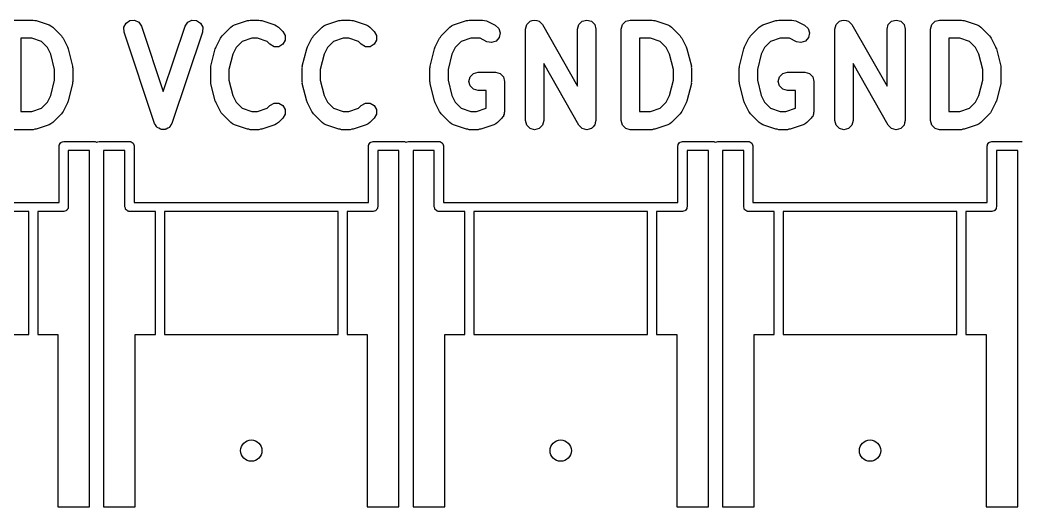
# Model space of a CAD drawing. Extents: x 0.01 to 1.99, y 0.03 to 1.51.
# Drawn here: x 0.76 to 1.407, y 0.394 to 0.708 of the extents above; entities that cross this region are included whole.
import ezdxf

# ---------------------------------------------------------------- set-up
doc = ezdxf.new("R2010")
doc.units = 0
doc.header["$MEASUREMENT"] = 0
doc.layers.add('BLACK', color=7, linetype='CONTINUOUS')

msp = doc.modelspace()

# ---------------------------------------------------------------- linework, layer by layer
at = {"layer": 'BLACK', "linetype": 'CONTINUOUS'}
for p, q in [((0.75499, 0.70825), (0.76906, 0.70825)), ((0.76906, 0.70825), (0.76997, 0.70801)), ((0.76997, 0.70801), (0.77092, 0.70795)), ((0.77092, 0.70795), (0.77936, 0.70514)), ((0.77936, 0.70514), (0.78049, 0.70439)), ((0.82761, 0.70353), (0.82898, 0.70627)), ((0.82898, 0.70627), (0.83153, 0.70795)), ((0.83153, 0.70795), (0.83458, 0.70813)), ((0.83458, 0.70813), (0.83731, 0.70677)), ((0.83731, 0.70677), (0.839, 0.70422)), ((0.86716, 0.70422), (0.86885, 0.70677)), ((0.86885, 0.70677), (0.87158, 0.70813)), ((0.87158, 0.70813), (0.87463, 0.70795)), ((0.87463, 0.70795), (0.87718, 0.70627)), ((0.87718, 0.70627), (0.87855, 0.70353)), ((0.89789, 0.70439), (0.89902, 0.70514)), ((0.89902, 0.70514), (0.90746, 0.70795)), ((0.90746, 0.70795), (0.9084, 0.70801)), ((0.9084, 0.70801), (0.90932, 0.70825)), ((0.90932, 0.70825), (0.91495, 0.70825)), ((0.91495, 0.70825), (0.91587, 0.70801)), ((0.91587, 0.70801), (0.91681, 0.70795)), ((0.91681, 0.70795), (0.92525, 0.70514)), ((0.92525, 0.70514), (0.92638, 0.70439)), ((0.95694, 0.70439), (0.95807, 0.70514)), ((0.95807, 0.70514), (0.96651, 0.70795)), ((0.96651, 0.70795), (0.96746, 0.70801)), ((0.96746, 0.70801), (0.96838, 0.70825)), ((0.96838, 0.70825), (0.974, 0.70825)), ((0.974, 0.70825), (0.97492, 0.70801)), ((0.97492, 0.70801), (0.97587, 0.70795)), ((0.97587, 0.70795), (0.98431, 0.70514)), ((0.98431, 0.70514), (0.98544, 0.70439)), ((1.03951, 0.70439), (1.04064, 0.70514)), ((1.04064, 0.70514), (1.04908, 0.70795)), ((1.04908, 0.70795), (1.05003, 0.70801)), ((1.05003, 0.70801), (1.05094, 0.70825)), ((1.05094, 0.70825), (1.05938, 0.70825)), ((1.05938, 0.70825), (1.06069, 0.7079)), ((1.06069, 0.7079), (1.06202, 0.70763)), ((1.06202, 0.70763), (1.06765, 0.70482)), ((1.06765, 0.70482), (1.06993, 0.70279)), ((1.08762, 0.70384), (1.08801, 0.7053)), ((1.08801, 0.7053), (1.08802, 0.70531)), ((1.08802, 0.70531), (1.08803, 0.70532)), ((1.08803, 0.70532), (1.0891, 0.70639)), ((1.0891, 0.70639), (1.09017, 0.70746)), ((1.09017, 0.70746), (1.09019, 0.70747)), ((1.09019, 0.70747), (1.0902, 0.70748)), ((1.0902, 0.70748), (1.09166, 0.70786)), ((1.09166, 0.70786), (1.09313, 0.70825)), ((1.09313, 0.70825), (1.09314, 0.70825)), ((1.09314, 0.70825), (1.09315, 0.70825)), ((1.09315, 0.70825), (1.09462, 0.70785)), ((1.09462, 0.70785), (1.09608, 0.70746)), ((1.09608, 0.70746), (1.09609, 0.70745)), ((1.09609, 0.70745), (1.0961, 0.70745)), ((1.0961, 0.70745), (1.09717, 0.70637)), ((1.09717, 0.70637), (1.09824, 0.7053)), ((1.09824, 0.7053), (1.09824, 0.70529)), ((1.09824, 0.70529), (1.09825, 0.70528)), ((1.09825, 0.70528), (1.12097, 0.66553)), ((1.12097, 0.70235), (1.12176, 0.7053)), ((1.12176, 0.7053), (1.12392, 0.70746)), ((1.12392, 0.70746), (1.12687, 0.70825)), ((1.12687, 0.70825), (1.12983, 0.70746)), ((1.12983, 0.70746), (1.13199, 0.7053)), ((1.13199, 0.7053), (1.13278, 0.70235)), ((1.14909, 0.70235), (1.14988, 0.7053)), ((1.14988, 0.7053), (1.15204, 0.70746)), ((1.15204, 0.70746), (1.15499, 0.70825)), ((1.15499, 0.70825), (1.16906, 0.70825)), ((1.16906, 0.70825), (1.16997, 0.70801)), ((1.16997, 0.70801), (1.17092, 0.70795)), ((1.17092, 0.70795), (1.17936, 0.70514)), ((1.17936, 0.70514), (1.18049, 0.70439)), ((1.23951, 0.70439), (1.24064, 0.70514)), ((1.24064, 0.70514), (1.24908, 0.70795)), ((1.24908, 0.70795), (1.25003, 0.70801)), ((1.25003, 0.70801), (1.25094, 0.70825)), ((1.25094, 0.70825), (1.25938, 0.70825)), ((1.25938, 0.70825), (1.26069, 0.7079)), ((1.26069, 0.7079), (1.26202, 0.70763)), ((1.26202, 0.70763), (1.26765, 0.70482)), ((1.26765, 0.70482), (1.26993, 0.70279)), ((1.28762, 0.70384), (1.28801, 0.7053)), ((1.28801, 0.7053), (1.28802, 0.70531)), ((1.28802, 0.70531), (1.28803, 0.70532)), ((1.28803, 0.70532), (1.2891, 0.70639)), ((1.2891, 0.70639), (1.29017, 0.70746)), ((1.29017, 0.70746), (1.29019, 0.70747)), ((1.29019, 0.70747), (1.2902, 0.70748)), ((1.2902, 0.70748), (1.29166, 0.70786)), ((1.29166, 0.70786), (1.29313, 0.70825)), ((1.29313, 0.70825), (1.29314, 0.70825)), ((1.29314, 0.70825), (1.29315, 0.70825)), ((1.29315, 0.70825), (1.29462, 0.70785)), ((1.29462, 0.70785), (1.29608, 0.70746)), ((1.29608, 0.70746), (1.29609, 0.70745)), ((1.29609, 0.70745), (1.2961, 0.70745)), ((1.2961, 0.70745), (1.29717, 0.70637)), ((1.29717, 0.70637), (1.29824, 0.7053)), ((1.29824, 0.7053), (1.29824, 0.70529)), ((1.29824, 0.70529), (1.29825, 0.70528)), ((1.29825, 0.70528), (1.32097, 0.66553)), ((1.32097, 0.70235), (1.32176, 0.7053)), ((1.32176, 0.7053), (1.32392, 0.70746)), ((1.32392, 0.70746), (1.32687, 0.70825)), ((1.32687, 0.70825), (1.32983, 0.70746)), ((1.32983, 0.70746), (1.33199, 0.7053)), ((1.33199, 0.7053), (1.33278, 0.70235)), ((1.34909, 0.70235), (1.34988, 0.7053)), ((1.34988, 0.7053), (1.35204, 0.70746)), ((1.35204, 0.70746), (1.35499, 0.70825)), ((1.35499, 0.70825), (1.36906, 0.70825)), ((1.36906, 0.70825), (1.36997, 0.70801)), ((1.36997, 0.70801), (1.37092, 0.70795)), ((1.37092, 0.70795), (1.37936, 0.70514)), ((1.37936, 0.70514), (1.38049, 0.70439)), ((0.78049, 0.70439), (0.78167, 0.70371)), ((0.78167, 0.70371), (0.78729, 0.69809)), ((0.82779, 0.70048), (0.82761, 0.70353)), ((0.84748, 0.64143), (0.82779, 0.70048)), ((0.839, 0.70422), (0.85308, 0.66197)), ((0.85308, 0.66197), (0.86716, 0.70422)), ((0.87837, 0.70048), (0.85868, 0.64143)), ((0.87855, 0.70353), (0.87837, 0.70048)), ((0.89109, 0.69809), (0.89671, 0.70371)), ((0.89671, 0.70371), (0.89789, 0.70439)), ((0.92638, 0.70439), (0.92756, 0.70371)), ((0.92756, 0.70371), (0.93037, 0.7009)), ((0.93037, 0.7009), (0.9319, 0.69825)), ((0.9319, 0.69825), (0.9319, 0.6952)), ((0.95014, 0.69809), (0.95577, 0.70371)), ((0.95577, 0.70371), (0.95694, 0.70439)), ((0.98544, 0.70439), (0.98661, 0.70371)), ((0.98661, 0.70371), (0.98943, 0.7009)), ((0.98943, 0.7009), (0.99095, 0.69825)), ((0.99095, 0.69825), (0.99095, 0.6952)), ((1.03271, 0.69809), (1.03833, 0.70371)), ((1.03833, 0.70371), (1.03951, 0.70439)), ((1.06993, 0.70279), (1.0709, 0.69989)), ((1.0709, 0.69989), (1.07029, 0.6969)), ((1.08722, 0.70238), (1.08762, 0.70384)), ((1.08723, 0.70236), (1.08722, 0.70238)), ((1.08722, 0.70235), (1.08723, 0.70236)), ((1.08722, 0.64329), (1.08722, 0.70235)), ((1.12097, 0.66553), (1.12097, 0.70235)), ((1.13278, 0.70235), (1.13278, 0.64329)), ((1.14909, 0.64329), (1.14909, 0.70235)), ((1.18049, 0.70439), (1.18167, 0.70371)), ((1.18167, 0.70371), (1.18729, 0.69809)), ((1.23271, 0.69809), (1.23833, 0.70371)), ((1.23833, 0.70371), (1.23951, 0.70439)), ((1.26993, 0.70279), (1.2709, 0.69989)), ((1.2709, 0.69989), (1.27029, 0.6969)), ((1.28722, 0.70238), (1.28762, 0.70384)), ((1.28723, 0.70236), (1.28722, 0.70238)), ((1.28722, 0.70235), (1.28723, 0.70236)), ((1.28722, 0.64329), (1.28722, 0.70235)), ((1.32097, 0.66553), (1.32097, 0.70235)), ((1.33278, 0.70235), (1.33278, 0.64329)), ((1.34909, 0.64329), (1.34909, 0.70235)), ((1.38049, 0.70439), (1.38167, 0.70371)), ((1.38167, 0.70371), (1.38729, 0.69809)), ((0.7681, 0.69644), (0.7609, 0.69644)), ((0.7609, 0.69644), (0.7609, 0.6492)), ((0.7743, 0.69438), (0.7681, 0.69644)), ((0.77826, 0.69041), (0.7743, 0.69438)), ((0.78729, 0.69809), (0.78777, 0.69727)), ((0.78777, 0.69727), (0.7884, 0.69655)), ((0.7884, 0.69655), (0.79121, 0.69093)), ((0.88717, 0.69093), (0.88998, 0.69655)), ((0.88998, 0.69655), (0.89061, 0.69727)), ((0.89061, 0.69727), (0.89109, 0.69809)), ((0.90408, 0.69438), (0.90012, 0.69041)), ((0.91028, 0.69644), (0.90408, 0.69438)), ((0.91399, 0.69644), (0.91028, 0.69644)), ((0.92019, 0.69438), (0.91399, 0.69644)), ((0.92202, 0.69255), (0.92019, 0.69438)), ((0.92467, 0.69102), (0.92202, 0.69255)), ((0.93037, 0.69255), (0.92772, 0.69102)), ((0.9319, 0.6952), (0.93037, 0.69255)), ((0.94622, 0.69093), (0.94903, 0.69655)), ((0.94903, 0.69655), (0.94967, 0.69727)), ((0.94967, 0.69727), (0.95014, 0.69809)), ((0.96313, 0.69438), (0.95917, 0.69041)), ((0.96934, 0.69644), (0.96313, 0.69438)), ((0.97304, 0.69644), (0.96934, 0.69644)), ((0.97925, 0.69438), (0.97304, 0.69644)), ((0.98107, 0.69255), (0.97925, 0.69438)), ((0.98372, 0.69102), (0.98107, 0.69255)), ((0.98943, 0.69255), (0.98678, 0.69102)), ((0.99095, 0.6952), (0.98943, 0.69255)), ((1.02879, 0.69093), (1.0316, 0.69655)), ((1.0316, 0.69655), (1.03223, 0.69727)), ((1.03223, 0.69727), (1.03271, 0.69809)), ((1.0457, 0.69438), (1.04174, 0.69041)), ((1.0519, 0.69644), (1.0457, 0.69438)), ((1.05799, 0.69644), (1.0519, 0.69644)), ((1.06236, 0.69426), (1.05799, 0.69644)), ((1.06536, 0.69364), (1.06236, 0.69426)), ((1.06826, 0.69461), (1.06536, 0.69364)), ((1.07029, 0.6969), (1.06826, 0.69461)), ((1.1681, 0.69644), (1.1609, 0.69644)), ((1.1609, 0.69644), (1.1609, 0.6492)), ((1.1743, 0.69438), (1.1681, 0.69644)), ((1.17826, 0.69041), (1.1743, 0.69438)), ((1.18729, 0.69809), (1.18777, 0.69727)), ((1.18777, 0.69727), (1.1884, 0.69655)), ((1.1884, 0.69655), (1.19121, 0.69093)), ((1.22879, 0.69093), (1.2316, 0.69655)), ((1.2316, 0.69655), (1.23223, 0.69727)), ((1.23223, 0.69727), (1.23271, 0.69809)), ((1.2457, 0.69438), (1.24174, 0.69041)), ((1.2519, 0.69644), (1.2457, 0.69438)), ((1.25799, 0.69644), (1.2519, 0.69644)), ((1.26236, 0.69426), (1.25799, 0.69644)), ((1.26536, 0.69364), (1.26236, 0.69426)), ((1.26826, 0.69461), (1.26536, 0.69364)), ((1.27029, 0.6969), (1.26826, 0.69461)), ((1.3681, 0.69644), (1.3609, 0.69644)), ((1.3609, 0.69644), (1.3609, 0.6492)), ((1.3743, 0.69438), (1.3681, 0.69644)), ((1.37826, 0.69041), (1.3743, 0.69438)), ((1.38729, 0.69809), (1.38777, 0.69727)), ((1.38777, 0.69727), (1.3884, 0.69655)), ((1.3884, 0.69655), (1.39121, 0.69093)), ((0.78036, 0.68623), (0.77826, 0.69041)), ((0.78283, 0.67631), (0.78036, 0.68623)), ((0.79121, 0.69093), (0.79134, 0.69029)), ((0.79134, 0.69029), (0.79166, 0.68972)), ((0.79166, 0.68972), (0.79447, 0.67847)), ((0.88391, 0.67847), (0.88672, 0.68972)), ((0.88672, 0.68972), (0.88704, 0.69029)), ((0.88704, 0.69029), (0.88717, 0.69093)), ((0.89802, 0.68623), (0.89554, 0.67631)), ((0.90012, 0.69041), (0.89802, 0.68623)), ((0.92772, 0.69102), (0.92467, 0.69102)), ((0.94296, 0.67847), (0.94578, 0.68972)), ((0.94578, 0.68972), (0.94609, 0.69029)), ((0.94609, 0.69029), (0.94622, 0.69093)), ((0.95708, 0.68623), (0.9546, 0.67631)), ((0.95917, 0.69041), (0.95708, 0.68623)), ((0.98678, 0.69102), (0.98372, 0.69102)), ((1.02553, 0.67847), (1.02834, 0.68972)), ((1.02834, 0.68972), (1.02866, 0.69029)), ((1.02866, 0.69029), (1.02879, 0.69093)), ((1.03964, 0.68623), (1.03717, 0.67631)), ((1.04174, 0.69041), (1.03964, 0.68623)), ((1.18036, 0.68623), (1.17826, 0.69041)), ((1.18283, 0.67631), (1.18036, 0.68623)), ((1.19121, 0.69093), (1.19134, 0.69029)), ((1.19134, 0.69029), (1.19166, 0.68972)), ((1.19166, 0.68972), (1.19447, 0.67847)), ((1.22553, 0.67847), (1.22834, 0.68972)), ((1.22834, 0.68972), (1.22866, 0.69029)), ((1.22866, 0.69029), (1.22879, 0.69093)), ((1.23964, 0.68623), (1.23717, 0.67631)), ((1.24174, 0.69041), (1.23964, 0.68623)), ((1.38036, 0.68623), (1.37826, 0.69041)), ((1.38283, 0.67631), (1.38036, 0.68623)), ((1.39121, 0.69093), (1.39134, 0.69029)), ((1.39134, 0.69029), (1.39166, 0.68972)), ((1.39166, 0.68972), (1.39447, 0.67847)), ((1.12175, 0.64036), (1.09903, 0.68011)), ((1.09903, 0.68011), (1.09903, 0.64329)), ((1.32175, 0.64036), (1.29903, 0.68011)), ((1.29903, 0.68011), (1.29903, 0.64329)), ((0.78283, 0.66933), (0.78283, 0.67631)), ((0.79447, 0.67847), (0.79446, 0.67774)), ((0.79446, 0.67774), (0.79465, 0.67704)), ((0.79465, 0.67704), (0.79465, 0.6686)), ((0.88373, 0.67704), (0.88392, 0.67774)), ((0.88373, 0.6686), (0.88373, 0.67704)), ((0.88392, 0.67774), (0.88391, 0.67847)), ((0.89554, 0.67631), (0.89554, 0.66933)), ((0.94279, 0.67704), (0.94298, 0.67774)), ((0.94279, 0.6686), (0.94279, 0.67704)), ((0.94298, 0.67774), (0.94296, 0.67847)), ((0.9546, 0.67631), (0.9546, 0.66933)), ((1.02535, 0.67704), (1.02554, 0.67774)), ((1.02535, 0.6686), (1.02535, 0.67704)), ((1.02554, 0.67774), (1.02553, 0.67847)), ((1.03717, 0.67631), (1.03717, 0.66933)), ((1.05145, 0.67156), (1.05362, 0.67372)), ((1.05362, 0.67372), (1.05657, 0.67451)), ((1.05657, 0.67451), (1.06782, 0.67451)), ((1.06782, 0.67451), (1.07077, 0.67372)), ((1.07077, 0.67372), (1.07293, 0.67156)), ((1.18283, 0.66933), (1.18283, 0.67631)), ((1.19447, 0.67847), (1.19446, 0.67774)), ((1.19446, 0.67774), (1.19465, 0.67704)), ((1.19465, 0.67704), (1.19465, 0.6686)), ((1.22535, 0.67704), (1.22554, 0.67774)), ((1.22535, 0.6686), (1.22535, 0.67704)), ((1.22554, 0.67774), (1.22553, 0.67847)), ((1.23717, 0.67631), (1.23717, 0.66933)), ((1.25145, 0.67156), (1.25362, 0.67372)), ((1.25362, 0.67372), (1.25657, 0.67451)), ((1.25657, 0.67451), (1.26782, 0.67451)), ((1.26782, 0.67451), (1.27077, 0.67372)), ((1.27077, 0.67372), (1.27293, 0.67156)), ((1.38283, 0.66933), (1.38283, 0.67631)), ((1.39447, 0.67847), (1.39446, 0.67774)), ((1.39446, 0.67774), (1.39465, 0.67704)), ((1.39465, 0.67704), (1.39465, 0.6686)), ((0.78036, 0.65942), (0.78283, 0.66933)), ((0.79447, 0.66717), (0.79166, 0.65592)), ((0.79465, 0.6686), (0.79446, 0.6679)), ((0.79446, 0.6679), (0.79447, 0.66717)), ((0.88392, 0.6679), (0.88373, 0.6686)), ((0.88391, 0.66717), (0.88392, 0.6679)), ((0.88672, 0.65592), (0.88391, 0.66717)), ((0.89554, 0.66933), (0.89802, 0.65942)), ((0.94298, 0.6679), (0.94279, 0.6686)), ((0.94296, 0.66717), (0.94298, 0.6679)), ((0.94578, 0.65592), (0.94296, 0.66717)), ((0.9546, 0.66933), (0.95708, 0.65942)), ((1.02554, 0.6679), (1.02535, 0.6686)), ((1.02553, 0.66717), (1.02554, 0.6679)), ((1.02834, 0.65592), (1.02553, 0.66717)), ((1.03717, 0.66933), (1.03964, 0.65942)), ((1.05066, 0.6686), (1.05145, 0.67156)), ((1.05145, 0.66565), (1.05066, 0.6686)), ((1.07293, 0.67156), (1.07372, 0.6686)), ((1.07372, 0.6686), (1.07372, 0.64892)), ((1.18036, 0.65942), (1.18283, 0.66933)), ((1.19447, 0.66717), (1.19166, 0.65592)), ((1.19465, 0.6686), (1.19446, 0.6679)), ((1.19446, 0.6679), (1.19447, 0.66717)), ((1.22554, 0.6679), (1.22535, 0.6686)), ((1.22553, 0.66717), (1.22554, 0.6679)), ((1.22834, 0.65592), (1.22553, 0.66717)), ((1.23717, 0.66933), (1.23964, 0.65942)), ((1.25066, 0.6686), (1.25145, 0.67156)), ((1.25145, 0.66565), (1.25066, 0.6686)), ((1.27293, 0.67156), (1.27372, 0.6686)), ((1.27372, 0.6686), (1.27372, 0.64892)), ((1.38036, 0.65942), (1.38283, 0.66933)), ((1.39447, 0.66717), (1.39166, 0.65592)), ((1.39465, 0.6686), (1.39446, 0.6679)), ((1.39446, 0.6679), (1.39447, 0.66717)), ((1.05362, 0.66349), (1.05145, 0.66565)), ((1.05657, 0.6627), (1.05362, 0.66349)), ((1.06191, 0.6627), (1.05657, 0.6627)), ((1.06191, 0.65136), (1.06191, 0.6627)), ((1.25362, 0.66349), (1.25145, 0.66565)), ((1.25657, 0.6627), (1.25362, 0.66349)), ((1.26191, 0.6627), (1.25657, 0.6627)), ((1.26191, 0.65136), (1.26191, 0.6627)), ((0.7743, 0.65127), (0.77826, 0.65523)), ((0.77826, 0.65523), (0.78036, 0.65942)), ((0.79121, 0.65471), (0.7884, 0.64909)), ((0.79134, 0.65535), (0.79121, 0.65471)), ((0.79166, 0.65592), (0.79134, 0.65535)), ((0.88704, 0.65535), (0.88672, 0.65592)), ((0.88717, 0.65471), (0.88704, 0.65535)), ((0.88998, 0.64909), (0.88717, 0.65471)), ((0.89802, 0.65942), (0.90012, 0.65523)), ((0.90012, 0.65523), (0.90408, 0.65127)), ((0.92019, 0.65127), (0.92202, 0.65309)), ((0.92202, 0.65309), (0.92467, 0.65462)), ((0.92467, 0.65462), (0.92772, 0.65462)), ((0.92772, 0.65462), (0.93037, 0.65309)), ((0.93037, 0.65309), (0.9319, 0.65045)), ((0.94609, 0.65535), (0.94578, 0.65592)), ((0.94622, 0.65471), (0.94609, 0.65535)), ((0.94903, 0.64909), (0.94622, 0.65471)), ((0.95708, 0.65942), (0.95917, 0.65523)), ((0.95917, 0.65523), (0.96313, 0.65127)), ((0.97925, 0.65127), (0.98107, 0.65309)), ((0.98107, 0.65309), (0.98372, 0.65462)), ((0.98372, 0.65462), (0.98678, 0.65462)), ((0.98678, 0.65462), (0.98943, 0.65309)), ((0.98943, 0.65309), (0.99095, 0.65045)), ((1.02866, 0.65535), (1.02834, 0.65592)), ((1.02879, 0.65471), (1.02866, 0.65535)), ((1.0316, 0.64909), (1.02879, 0.65471)), ((1.03964, 0.65942), (1.04174, 0.65523)), ((1.04174, 0.65523), (1.0457, 0.65127)), ((1.1743, 0.65127), (1.17826, 0.65523)), ((1.17826, 0.65523), (1.18036, 0.65942)), ((1.19121, 0.65471), (1.1884, 0.64909)), ((1.19134, 0.65535), (1.19121, 0.65471)), ((1.19166, 0.65592), (1.19134, 0.65535)), ((1.22866, 0.65535), (1.22834, 0.65592)), ((1.22879, 0.65471), (1.22866, 0.65535)), ((1.2316, 0.64909), (1.22879, 0.65471)), ((1.23964, 0.65942), (1.24174, 0.65523)), ((1.24174, 0.65523), (1.2457, 0.65127)), ((1.3743, 0.65127), (1.37826, 0.65523)), ((1.37826, 0.65523), (1.38036, 0.65942)), ((1.39121, 0.65471), (1.3884, 0.64909)), ((1.39134, 0.65535), (1.39121, 0.65471)), ((1.39166, 0.65592), (1.39134, 0.65535)), ((0.7609, 0.6492), (0.7681, 0.6492)), ((0.7681, 0.6492), (0.7743, 0.65127)), ((0.78729, 0.64755), (0.78167, 0.64193)), ((0.78777, 0.64838), (0.78729, 0.64755)), ((0.7884, 0.64909), (0.78777, 0.64838)), ((0.89061, 0.64838), (0.88998, 0.64909)), ((0.89109, 0.64755), (0.89061, 0.64838)), ((0.89671, 0.64193), (0.89109, 0.64755)), ((0.90408, 0.65127), (0.91028, 0.6492)), ((0.91028, 0.6492), (0.91399, 0.6492)), ((0.91399, 0.6492), (0.92019, 0.65127)), ((0.9319, 0.64739), (0.93037, 0.64474)), ((0.9319, 0.65045), (0.9319, 0.64739)), ((0.94967, 0.64838), (0.94903, 0.64909)), ((0.95014, 0.64755), (0.94967, 0.64838)), ((0.95577, 0.64193), (0.95014, 0.64755)), ((0.96313, 0.65127), (0.96934, 0.6492)), ((0.96934, 0.6492), (0.97304, 0.6492)), ((0.97304, 0.6492), (0.97925, 0.65127)), ((0.99095, 0.64739), (0.98943, 0.64474)), ((0.99095, 0.65045), (0.99095, 0.64739)), ((1.03223, 0.64838), (1.0316, 0.64909)), ((1.03271, 0.64755), (1.03223, 0.64838)), ((1.03833, 0.64193), (1.03271, 0.64755)), ((1.0457, 0.65127), (1.0519, 0.6492)), ((1.0519, 0.6492), (1.05561, 0.6492)), ((1.05561, 0.6492), (1.06182, 0.65127)), ((1.06182, 0.65127), (1.06191, 0.65136)), ((1.07313, 0.64672), (1.07293, 0.64597)), ((1.07352, 0.64739), (1.07313, 0.64672)), ((1.07372, 0.64892), (1.07352, 0.64817)), ((1.07352, 0.64817), (1.07352, 0.64739)), ((1.1609, 0.6492), (1.1681, 0.6492)), ((1.1681, 0.6492), (1.1743, 0.65127)), ((1.18729, 0.64755), (1.18167, 0.64193)), ((1.18777, 0.64838), (1.18729, 0.64755)), ((1.1884, 0.64909), (1.18777, 0.64838)), ((1.23223, 0.64838), (1.2316, 0.64909)), ((1.23271, 0.64755), (1.23223, 0.64838)), ((1.23833, 0.64193), (1.23271, 0.64755)), ((1.2457, 0.65127), (1.2519, 0.6492)), ((1.2519, 0.6492), (1.25561, 0.6492)), ((1.25561, 0.6492), (1.26182, 0.65127)), ((1.26182, 0.65127), (1.26191, 0.65136)), ((1.27313, 0.64672), (1.27293, 0.64597)), ((1.27352, 0.64739), (1.27313, 0.64672)), ((1.27372, 0.64892), (1.27352, 0.64817)), ((1.27352, 0.64817), (1.27352, 0.64739)), ((1.3609, 0.6492), (1.3681, 0.6492)), ((1.3681, 0.6492), (1.3743, 0.65127)), ((1.38729, 0.64755), (1.38167, 0.64193)), ((1.38777, 0.64838), (1.38729, 0.64755)), ((1.3884, 0.64909), (1.38777, 0.64838)), ((0.77936, 0.6405), (0.77092, 0.63769)), ((0.78049, 0.64125), (0.77936, 0.6405)), ((0.78167, 0.64193), (0.78049, 0.64125)), ((0.84813, 0.64044), (0.84748, 0.64143)), ((0.84866, 0.63938), (0.84813, 0.64044)), ((0.85803, 0.64044), (0.8575, 0.63938)), ((0.85868, 0.64143), (0.85803, 0.64044)), ((0.89789, 0.64125), (0.89671, 0.64193)), ((0.89902, 0.6405), (0.89789, 0.64125)), ((0.90746, 0.63769), (0.89902, 0.6405)), ((0.92525, 0.6405), (0.91681, 0.63769)), ((0.92638, 0.64125), (0.92525, 0.6405)), ((0.92756, 0.64193), (0.92638, 0.64125)), ((0.93037, 0.64474), (0.92756, 0.64193)), ((0.95694, 0.64125), (0.95577, 0.64193)), ((0.95807, 0.6405), (0.95694, 0.64125)), ((0.96651, 0.63769), (0.95807, 0.6405)), ((0.98431, 0.6405), (0.97587, 0.63769)), ((0.98544, 0.64125), (0.98431, 0.6405)), ((0.98661, 0.64193), (0.98544, 0.64125)), ((0.98943, 0.64474), (0.98661, 0.64193)), ((1.03951, 0.64125), (1.03833, 0.64193)), ((1.04064, 0.6405), (1.03951, 0.64125)), ((1.04908, 0.63769), (1.04064, 0.6405)), ((1.06687, 0.6405), (1.05844, 0.63769)), ((1.06801, 0.64125), (1.06687, 0.6405)), ((1.06918, 0.64193), (1.06801, 0.64125)), ((1.07199, 0.64474), (1.06918, 0.64193)), ((1.07238, 0.64542), (1.07199, 0.64474)), ((1.07293, 0.64597), (1.07238, 0.64542)), ((1.08801, 0.64034), (1.08722, 0.64329)), ((1.09017, 0.63818), (1.08801, 0.64034)), ((1.09824, 0.64034), (1.09608, 0.63818)), ((1.09903, 0.64329), (1.09824, 0.64034)), ((1.12176, 0.64035), (1.12175, 0.64036)), ((1.12176, 0.64034), (1.12176, 0.64035)), ((1.12283, 0.63927), (1.12176, 0.64034)), ((1.13197, 0.64032), (1.1309, 0.63925)), ((1.13198, 0.64033), (1.13197, 0.64032)), ((1.13199, 0.64034), (1.13198, 0.64033)), ((1.13238, 0.6418), (1.13199, 0.64034)), ((1.13278, 0.64327), (1.13238, 0.6418)), ((1.13278, 0.64329), (1.13277, 0.64328)), ((1.13277, 0.64328), (1.13278, 0.64327)), ((1.14988, 0.64034), (1.14909, 0.64329)), ((1.15204, 0.63818), (1.14988, 0.64034)), ((1.17936, 0.6405), (1.17092, 0.63769)), ((1.18049, 0.64125), (1.17936, 0.6405)), ((1.18167, 0.64193), (1.18049, 0.64125)), ((1.23951, 0.64125), (1.23833, 0.64193)), ((1.24064, 0.6405), (1.23951, 0.64125)), ((1.24908, 0.63769), (1.24064, 0.6405)), ((1.26687, 0.6405), (1.25844, 0.63769)), ((1.26801, 0.64125), (1.26687, 0.6405)), ((1.26918, 0.64193), (1.26801, 0.64125)), ((1.27199, 0.64474), (1.26918, 0.64193)), ((1.27238, 0.64542), (1.27199, 0.64474)), ((1.27293, 0.64597), (1.27238, 0.64542)), ((1.28801, 0.64034), (1.28722, 0.64329)), ((1.29017, 0.63818), (1.28801, 0.64034)), ((1.29824, 0.64034), (1.29608, 0.63818)), ((1.29903, 0.64329), (1.29824, 0.64034)), ((1.32176, 0.64035), (1.32175, 0.64036)), ((1.32176, 0.64034), (1.32176, 0.64035)), ((1.32283, 0.63927), (1.32176, 0.64034)), ((1.33197, 0.64032), (1.3309, 0.63925)), ((1.33198, 0.64033), (1.33197, 0.64032)), ((1.33199, 0.64034), (1.33198, 0.64033)), ((1.33238, 0.6418), (1.33199, 0.64034)), ((1.33278, 0.64327), (1.33238, 0.6418)), ((1.33278, 0.64329), (1.33277, 0.64328)), ((1.33277, 0.64328), (1.33278, 0.64327)), ((1.34988, 0.64034), (1.34909, 0.64329)), ((1.35204, 0.63818), (1.34988, 0.64034)), ((1.37936, 0.6405), (1.37092, 0.63769)), ((1.38049, 0.64125), (1.37936, 0.6405)), ((1.38167, 0.64193), (1.38049, 0.64125)), ((0.76906, 0.63739), (0.75499, 0.63739)), ((0.76997, 0.63763), (0.76906, 0.63739)), ((0.77092, 0.63769), (0.76997, 0.63763)), ((0.84896, 0.63918), (0.84866, 0.63938)), ((0.84916, 0.63888), (0.84896, 0.63918)), ((0.85022, 0.63835), (0.84916, 0.63888)), ((0.85121, 0.63769), (0.85022, 0.63835)), ((0.85157, 0.63767), (0.85121, 0.63769)), ((0.8519, 0.63751), (0.85157, 0.63767)), ((0.85308, 0.63758), (0.8519, 0.63751)), ((0.85426, 0.63751), (0.85308, 0.63758)), ((0.85459, 0.63767), (0.85426, 0.63751)), ((0.85495, 0.63769), (0.85459, 0.63767)), ((0.85594, 0.63835), (0.85495, 0.63769)), ((0.857, 0.63888), (0.85594, 0.63835)), ((0.8572, 0.63918), (0.857, 0.63888)), ((0.8575, 0.63938), (0.8572, 0.63918)), ((0.9084, 0.63763), (0.90746, 0.63769)), ((0.90932, 0.63739), (0.9084, 0.63763)), ((0.91495, 0.63739), (0.90932, 0.63739)), ((0.91587, 0.63763), (0.91495, 0.63739)), ((0.91681, 0.63769), (0.91587, 0.63763)), ((0.96746, 0.63763), (0.96651, 0.63769)), ((0.96838, 0.63739), (0.96746, 0.63763)), ((0.974, 0.63739), (0.96838, 0.63739)), ((0.97492, 0.63763), (0.974, 0.63739)), ((0.97587, 0.63769), (0.97492, 0.63763)), ((1.05003, 0.63763), (1.04908, 0.63769)), ((1.05094, 0.63739), (1.05003, 0.63763)), ((1.05657, 0.63739), (1.05094, 0.63739)), ((1.05749, 0.63763), (1.05657, 0.63739)), ((1.05844, 0.63769), (1.05749, 0.63763)), ((1.09313, 0.63739), (1.09017, 0.63818)), ((1.09608, 0.63818), (1.09313, 0.63739)), ((1.1239, 0.63819), (1.12283, 0.63927)), ((1.12391, 0.63819), (1.1239, 0.63819)), ((1.12392, 0.63818), (1.12391, 0.63819)), ((1.12538, 0.63779), (1.12392, 0.63818)), ((1.12685, 0.63739), (1.12538, 0.63779)), ((1.12686, 0.63739), (1.12685, 0.63739)), ((1.12687, 0.63739), (1.12686, 0.63739)), ((1.12833, 0.63778), (1.12687, 0.63739)), ((1.1298, 0.63817), (1.12833, 0.63778)), ((1.12981, 0.63818), (1.1298, 0.63817)), ((1.12983, 0.63818), (1.12981, 0.63818)), ((1.1309, 0.63925), (1.12983, 0.63818)), ((1.15499, 0.63739), (1.15204, 0.63818)), ((1.16906, 0.63739), (1.15499, 0.63739)), ((1.16997, 0.63763), (1.16906, 0.63739)), ((1.17092, 0.63769), (1.16997, 0.63763)), ((1.25003, 0.63763), (1.24908, 0.63769)), ((1.25094, 0.63739), (1.25003, 0.63763)), ((1.25657, 0.63739), (1.25094, 0.63739)), ((1.25749, 0.63763), (1.25657, 0.63739)), ((1.25844, 0.63769), (1.25749, 0.63763)), ((1.29313, 0.63739), (1.29017, 0.63818)), ((1.29608, 0.63818), (1.29313, 0.63739)), ((1.3239, 0.63819), (1.32283, 0.63927)), ((1.32391, 0.63819), (1.3239, 0.63819)), ((1.32392, 0.63818), (1.32391, 0.63819)), ((1.32538, 0.63779), (1.32392, 0.63818)), ((1.32685, 0.63739), (1.32538, 0.63779)), ((1.32686, 0.63739), (1.32685, 0.63739)), ((1.32687, 0.63739), (1.32686, 0.63739)), ((1.32833, 0.63778), (1.32687, 0.63739)), ((1.3298, 0.63817), (1.32833, 0.63778)), ((1.32981, 0.63818), (1.3298, 0.63817)), ((1.32983, 0.63818), (1.32981, 0.63818)), ((1.3309, 0.63925), (1.32983, 0.63818)), ((1.35499, 0.63739), (1.35204, 0.63818)), ((1.36906, 0.63739), (1.35499, 0.63739)), ((1.36997, 0.63763), (1.36906, 0.63739)), ((1.37092, 0.63769), (1.36997, 0.63763)), ((0.78579, 0.62685), (0.78585, 0.62723)), ((0.78583, 0.62736), (0.7859, 0.62748)), ((0.78585, 0.62723), (0.78583, 0.62736)), ((0.7859, 0.62748), (0.78597, 0.62786)), ((0.78597, 0.62786), (0.78646, 0.62845)), ((0.78646, 0.62845), (0.78684, 0.62911)), ((0.78684, 0.62911), (0.78709, 0.6292)), ((0.78709, 0.6292), (0.78726, 0.62941)), ((0.78726, 0.62941), (0.78802, 0.62954)), ((0.78802, 0.62954), (0.78874, 0.6298)), ((0.78874, 0.6298), (0.80843, 0.6298)), ((0.80843, 0.6298), (0.80881, 0.62974)), ((0.80881, 0.62974), (0.80894, 0.62976)), ((0.80894, 0.62976), (0.80905, 0.62969)), ((0.80905, 0.62969), (0.80944, 0.62963)), ((0.80944, 0.62963), (0.80993, 0.62921)), ((0.80993, 0.62921), (0.8101, 0.62941)), ((0.8101, 0.62941), (0.81085, 0.62954)), ((0.81085, 0.62954), (0.81157, 0.6298)), ((0.81157, 0.6298), (0.83126, 0.6298)), ((0.83126, 0.6298), (0.83164, 0.62974)), ((0.83164, 0.62974), (0.83177, 0.62976)), ((0.83177, 0.62976), (0.83189, 0.62969)), ((0.83189, 0.62969), (0.83227, 0.62963)), ((0.83227, 0.62963), (0.83286, 0.62913)), ((0.83286, 0.62913), (0.83352, 0.62875)), ((0.83352, 0.62875), (0.83361, 0.6285)), ((0.83361, 0.6285), (0.83382, 0.62833)), ((0.83382, 0.62833), (0.83395, 0.62757)), ((0.83395, 0.62757), (0.83421, 0.62685)), ((0.98579, 0.62685), (0.98585, 0.62723)), ((0.98583, 0.62736), (0.9859, 0.62748)), ((0.98585, 0.62723), (0.98583, 0.62736)), ((0.9859, 0.62748), (0.98597, 0.62786)), ((0.98597, 0.62786), (0.98646, 0.62845)), ((0.98646, 0.62845), (0.98684, 0.62911)), ((0.98684, 0.62911), (0.98709, 0.6292)), ((0.98709, 0.6292), (0.98726, 0.62941)), ((0.98726, 0.62941), (0.98802, 0.62954)), ((0.98802, 0.62954), (0.98874, 0.6298)), ((0.98874, 0.6298), (1.00843, 0.6298)), ((1.00843, 0.6298), (1.00881, 0.62974)), ((1.00881, 0.62974), (1.00894, 0.62976)), ((1.00894, 0.62976), (1.00905, 0.62969)), ((1.00905, 0.62969), (1.00944, 0.62963)), ((1.00944, 0.62963), (1.00993, 0.62921)), ((1.00993, 0.62921), (1.0101, 0.62941)), ((1.0101, 0.62941), (1.01085, 0.62954)), ((1.01085, 0.62954), (1.01157, 0.6298)), ((1.01157, 0.6298), (1.03126, 0.6298)), ((1.03126, 0.6298), (1.03164, 0.62974)), ((1.03164, 0.62974), (1.03177, 0.62976)), ((1.03177, 0.62976), (1.03189, 0.62969)), ((1.03189, 0.62969), (1.03227, 0.62963)), ((1.03227, 0.62963), (1.03286, 0.62913)), ((1.03286, 0.62913), (1.03352, 0.62875)), ((1.03352, 0.62875), (1.03361, 0.6285)), ((1.03361, 0.6285), (1.03382, 0.62833)), ((1.03382, 0.62833), (1.03395, 0.62757)), ((1.03395, 0.62757), (1.03421, 0.62685)), ((1.18579, 0.62685), (1.18585, 0.62723)), ((1.18583, 0.62736), (1.1859, 0.62748)), ((1.18585, 0.62723), (1.18583, 0.62736)), ((1.1859, 0.62748), (1.18597, 0.62786)), ((1.18597, 0.62786), (1.18646, 0.62845)), ((1.18646, 0.62845), (1.18684, 0.62911)), ((1.18684, 0.62911), (1.18709, 0.6292)), ((1.18709, 0.6292), (1.18726, 0.62941)), ((1.18726, 0.62941), (1.18802, 0.62954)), ((1.18802, 0.62954), (1.18874, 0.6298)), ((1.18874, 0.6298), (1.20843, 0.6298)), ((1.20843, 0.6298), (1.20881, 0.62974)), ((1.20881, 0.62974), (1.20894, 0.62976)), ((1.20894, 0.62976), (1.20905, 0.62969)), ((1.20905, 0.62969), (1.20944, 0.62963)), ((1.20944, 0.62963), (1.20993, 0.62921)), ((1.20993, 0.62921), (1.2101, 0.62941)), ((1.2101, 0.62941), (1.21085, 0.62954)), ((1.21085, 0.62954), (1.21157, 0.6298)), ((1.21157, 0.6298), (1.23126, 0.6298)), ((1.23126, 0.6298), (1.23164, 0.62974)), ((1.23164, 0.62974), (1.23177, 0.62976)), ((1.23177, 0.62976), (1.23189, 0.62969)), ((1.23189, 0.62969), (1.23227, 0.62963)), ((1.23227, 0.62963), (1.23286, 0.62913)), ((1.23286, 0.62913), (1.23352, 0.62875)), ((1.23352, 0.62875), (1.23361, 0.6285)), ((1.23361, 0.6285), (1.23382, 0.62833)), ((1.23382, 0.62833), (1.23395, 0.62757)), ((1.23395, 0.62757), (1.23421, 0.62685)), ((1.38579, 0.62685), (1.38586, 0.62723)), ((1.38583, 0.62736), (1.3859, 0.62748)), ((1.38586, 0.62723), (1.38583, 0.62736)), ((1.3859, 0.62748), (1.38597, 0.62786)), ((1.38597, 0.62786), (1.38646, 0.62845)), ((1.38646, 0.62845), (1.38684, 0.62911)), ((1.38684, 0.62911), (1.38709, 0.6292)), ((1.38709, 0.6292), (1.38726, 0.62941)), ((1.38726, 0.62941), (1.38802, 0.62954)), ((1.38802, 0.62954), (1.38874, 0.6298)), ((1.38874, 0.6298), (1.40843, 0.6298)), ((0.78579, 0.59043), (0.78579, 0.62685)), ((0.79169, 0.6239), (0.79169, 0.58748)), ((0.80547, 0.6239), (0.79169, 0.6239)), ((0.80547, 0.39358), (0.80547, 0.6239)), ((0.81453, 0.6239), (0.81453, 0.39358)), ((0.82831, 0.6239), (0.81453, 0.6239)), ((0.82831, 0.58748), (0.82831, 0.6239)), ((0.83421, 0.62685), (0.83421, 0.59043)), ((0.98579, 0.59043), (0.98579, 0.62685)), ((0.99169, 0.6239), (0.99169, 0.58748)), ((1.00547, 0.6239), (0.99169, 0.6239)), ((1.00547, 0.39358), (1.00547, 0.6239)), ((1.01453, 0.6239), (1.01453, 0.39358)), ((1.02831, 0.6239), (1.01453, 0.6239)), ((1.02831, 0.58748), (1.02831, 0.6239)), ((1.03421, 0.62685), (1.03421, 0.59043)), ((1.18579, 0.59043), (1.18579, 0.62685)), ((1.19169, 0.6239), (1.19169, 0.58748)), ((1.20547, 0.6239), (1.19169, 0.6239)), ((1.20547, 0.39358), (1.20547, 0.6239)), ((1.21453, 0.6239), (1.21453, 0.39358)), ((1.22831, 0.6239), (1.21453, 0.6239)), ((1.22831, 0.58748), (1.22831, 0.6239)), ((1.23421, 0.62685), (1.23421, 0.59043)), ((1.38579, 0.59043), (1.38579, 0.62685)), ((1.39169, 0.6239), (1.39169, 0.58748)), ((1.40547, 0.6239), (1.39169, 0.6239)), ((1.40547, 0.39358), (1.40547, 0.6239)), ((0.63421, 0.59043), (0.78579, 0.59043)), ((0.83421, 0.59043), (0.98579, 0.59043)), ((1.03421, 0.59043), (1.18579, 0.59043)), ((1.23421, 0.59043), (1.38579, 0.59043)), ((0.7661, 0.58453), (0.6539, 0.58453)), ((0.7661, 0.505), (0.7661, 0.58453)), ((0.78874, 0.58453), (0.77201, 0.58453)), ((0.77201, 0.58453), (0.77201, 0.505)), ((0.78946, 0.58479), (0.78874, 0.58453)), ((0.79022, 0.58492), (0.78946, 0.58479)), ((0.79039, 0.58513), (0.79022, 0.58492)), ((0.79064, 0.58522), (0.79039, 0.58513)), ((0.79102, 0.58588), (0.79064, 0.58522)), ((0.79151, 0.58647), (0.79102, 0.58588)), ((0.79158, 0.58685), (0.79151, 0.58647)), ((0.79165, 0.58697), (0.79158, 0.58685)), ((0.79169, 0.58748), (0.79163, 0.5871)), ((0.79163, 0.5871), (0.79165, 0.58697)), ((0.82857, 0.58676), (0.82831, 0.58748)), ((0.8287, 0.586), (0.82857, 0.58676)), ((0.82891, 0.58583), (0.8287, 0.586)), ((0.829, 0.58558), (0.82891, 0.58583)), ((0.82966, 0.5852), (0.829, 0.58558)), ((0.83025, 0.58471), (0.82966, 0.5852)), ((0.83063, 0.58464), (0.83025, 0.58471)), ((0.83075, 0.58457), (0.83063, 0.58464)), ((0.83088, 0.5846), (0.83075, 0.58457)), ((0.83126, 0.58453), (0.83088, 0.5846)), ((0.84799, 0.58453), (0.83126, 0.58453)), ((0.84799, 0.505), (0.84799, 0.58453)), ((0.8539, 0.58453), (0.8539, 0.505)), ((0.9661, 0.58453), (0.8539, 0.58453)), ((0.9661, 0.505), (0.9661, 0.58453)), ((0.98874, 0.58453), (0.97201, 0.58453)), ((0.97201, 0.58453), (0.97201, 0.505)), ((0.98946, 0.58479), (0.98874, 0.58453)), ((0.99022, 0.58492), (0.98946, 0.58479)), ((0.99039, 0.58513), (0.99022, 0.58492)), ((0.99064, 0.58522), (0.99039, 0.58513)), ((0.99102, 0.58588), (0.99064, 0.58522)), ((0.99151, 0.58647), (0.99102, 0.58588)), ((0.99158, 0.58685), (0.99151, 0.58647)), ((0.99165, 0.58697), (0.99158, 0.58685)), ((0.99169, 0.58748), (0.99163, 0.5871)), ((0.99163, 0.5871), (0.99165, 0.58697)), ((1.02857, 0.58676), (1.02831, 0.58748)), ((1.0287, 0.586), (1.02857, 0.58676)), ((1.02891, 0.58583), (1.0287, 0.586)), ((1.029, 0.58558), (1.02891, 0.58583)), ((1.02966, 0.5852), (1.029, 0.58558)), ((1.03025, 0.58471), (1.02966, 0.5852)), ((1.03063, 0.58464), (1.03025, 0.58471)), ((1.03075, 0.58457), (1.03063, 0.58464)), ((1.03088, 0.5846), (1.03075, 0.58457)), ((1.03126, 0.58453), (1.03088, 0.5846)), ((1.04799, 0.58453), (1.03126, 0.58453)), ((1.04799, 0.505), (1.04799, 0.58453)), ((1.0539, 0.58453), (1.0539, 0.505)), ((1.1661, 0.58453), (1.0539, 0.58453)), ((1.1661, 0.505), (1.1661, 0.58453)), ((1.18874, 0.58453), (1.17201, 0.58453)), ((1.17201, 0.58453), (1.17201, 0.505)), ((1.18946, 0.58479), (1.18874, 0.58453)), ((1.19022, 0.58492), (1.18946, 0.58479)), ((1.19039, 0.58513), (1.19022, 0.58492)), ((1.19064, 0.58522), (1.19039, 0.58513)), ((1.19102, 0.58588), (1.19064, 0.58522)), ((1.19151, 0.58647), (1.19102, 0.58588)), ((1.19158, 0.58685), (1.19151, 0.58647)), ((1.19165, 0.58697), (1.19158, 0.58685)), ((1.19169, 0.58748), (1.19163, 0.5871)), ((1.19163, 0.5871), (1.19165, 0.58697)), ((1.22857, 0.58676), (1.22831, 0.58748)), ((1.2287, 0.586), (1.22857, 0.58676)), ((1.22891, 0.58583), (1.2287, 0.586)), ((1.229, 0.58558), (1.22891, 0.58583)), ((1.22966, 0.5852), (1.229, 0.58558)), ((1.23025, 0.58471), (1.22966, 0.5852)), ((1.23063, 0.58464), (1.23025, 0.58471)), ((1.23075, 0.58457), (1.23063, 0.58464)), ((1.23088, 0.5846), (1.23075, 0.58457)), ((1.23126, 0.58453), (1.23088, 0.5846)), ((1.24799, 0.58453), (1.23126, 0.58453)), ((1.24799, 0.505), (1.24799, 0.58453)), ((1.2539, 0.58453), (1.2539, 0.505)), ((1.3661, 0.58453), (1.2539, 0.58453)), ((1.3661, 0.505), (1.3661, 0.58453)), ((1.38874, 0.58453), (1.37201, 0.58453)), ((1.37201, 0.58453), (1.37201, 0.505)), ((1.38946, 0.58479), (1.38874, 0.58453)), ((1.39022, 0.58492), (1.38946, 0.58479)), ((1.39039, 0.58513), (1.39022, 0.58492)), ((1.39064, 0.58522), (1.39039, 0.58513)), ((1.39102, 0.58588), (1.39064, 0.58522)), ((1.39151, 0.58647), (1.39102, 0.58588)), ((1.39158, 0.58685), (1.39151, 0.58647)), ((1.39165, 0.58697), (1.39158, 0.58685)), ((1.39169, 0.58748), (1.39163, 0.5871)), ((1.39163, 0.5871), (1.39165, 0.58697)), ((0.6539, 0.505), (0.7661, 0.505)), ((0.77201, 0.505), (0.785, 0.505)), ((0.785, 0.505), (0.785, 0.39358)), ((0.835, 0.39358), (0.835, 0.505)), ((0.835, 0.505), (0.84799, 0.505)), ((0.8539, 0.505), (0.9661, 0.505)), ((0.97201, 0.505), (0.985, 0.505)), ((0.985, 0.505), (0.985, 0.39358)), ((1.035, 0.39358), (1.035, 0.505)), ((1.035, 0.505), (1.04799, 0.505)), ((1.0539, 0.505), (1.1661, 0.505)), ((1.17201, 0.505), (1.185, 0.505)), ((1.185, 0.505), (1.185, 0.39358)), ((1.235, 0.39358), (1.235, 0.505)), ((1.235, 0.505), (1.24799, 0.505)), ((1.2539, 0.505), (1.3661, 0.505)), ((1.37201, 0.505), (1.385, 0.505)), ((1.385, 0.505), (1.385, 0.39358)), ((0.785, 0.39358), (0.80547, 0.39358)), ((0.81453, 0.39358), (0.835, 0.39358)), ((0.985, 0.39358), (1.00547, 0.39358)), ((1.01453, 0.39358), (1.035, 0.39358)), ((1.185, 0.39358), (1.20547, 0.39358)), ((1.21453, 0.39358), (1.235, 0.39358)), ((1.385, 0.39358), (1.40547, 0.39358))]:
    msp.add_line(p, q, dxfattribs=at)
at = {"layer": 'BLACK'}
for centre in [(0.91, 0.43), (1.11, 0.43), (1.31, 0.43)]:
    msp.add_circle(centre, 0.00689, dxfattribs=at)

doc.saveas('drawing.dxf')
